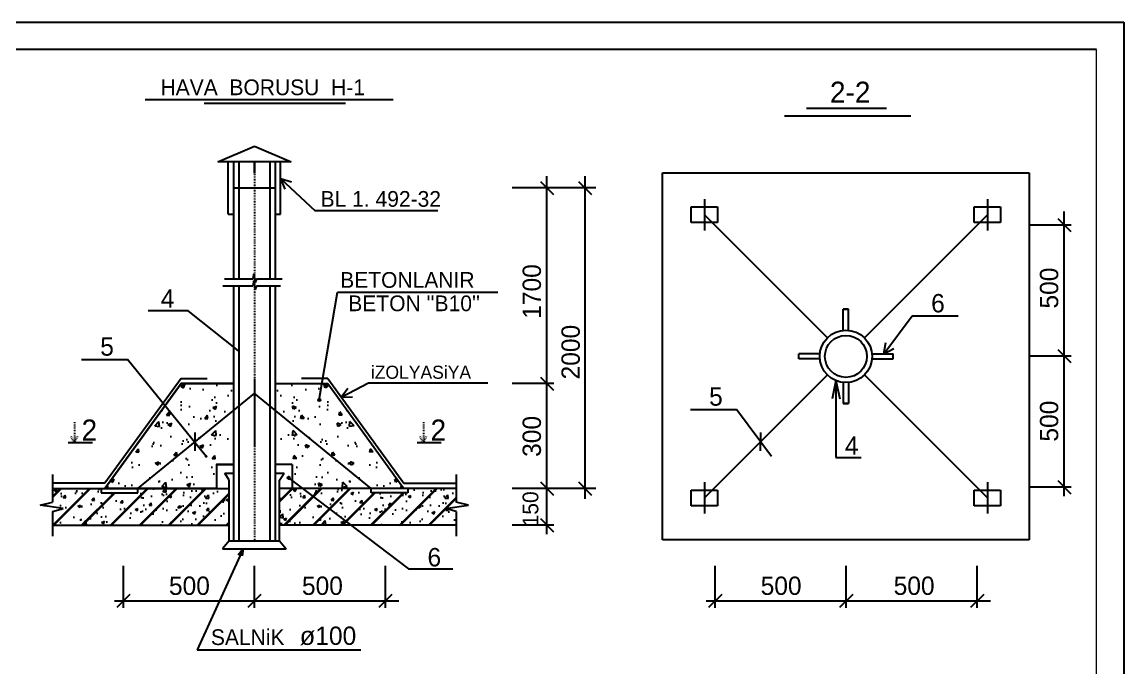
# Model space of a CAD drawing. Header units: millimetres. Extents: x 1067644 to 1117794, y -913136 to -692535.
# Drawn here: x 1096766 to 1117794, y -895634 to -883316 of the extents above; entities that cross this region are included whole.
import ezdxf

# ---------------------------------------------------------------- set-up
doc = ezdxf.new("R2010")
doc.units = ezdxf.units.MM
doc.linetypes.add('ACAD_ISO02W100', pattern=[15, 12, -3])
doc.linetypes.add('ACAD_ISO03W100', pattern=[30, 12, -18])
doc.styles.get("Standard").update_dxf_attribs({"font": 'a3ar(la).ttf'})

# ---------------------------------------------------------------- blocks, each defined once
blk = doc.blocks.new('_Oblique')
at = {"color": 0, "linetype": 'ByBlock', "lineweight": -2}
blk.add_line((-0.5, -0.5), (0.5, 0.5), dxfattribs=at)
blk = doc.blocks.new('ntnntyht')
at = {"lineweight": 25}
for p, q in [((1961564, -20955), (2003567, -20955)), ((2003567, -20955), (2003567, -50629))]:
    blk.add_line(p, q, dxfattribs=at)
at = {"lineweight": 25, "ltscale": 15}
blk.add_line((2003045, -21477), (1963653, -21477), dxfattribs=at)
at = {"lineweight": 5, "ltscale": 15}
blk.add_line((2003045, -50106), (2003045, -21477), dxfattribs=at)

msp = doc.modelspace()

# ---------------------------------------------------------------- hatches: boundary and pattern name
h = msp.add_hatch()
h.set_pattern_fill('AR-CONC', color=0, scale=4, style=0)
h.set_pattern_definition([(50, (1098348.47, -892211.7), (728.74, -63.76), [76.2, -838.2]), (355, (1098348.5, -892211.7), (-140.97, 764.23), [60.96, -670.56]), (100.45, (1098409.2, -892217), (587.77, 700.47), [64.76, -712.36]), (46.184, (1098348.5, -892008.5), (1084.32, -168.17), [114.3, -1257.3]), (96.636, (1098438.8, -892022.5), (949.6, 989.7), [97.14, -1068.54]), (351.184, (1098348.5, -892008.5), (949.6, 989.7), [91.44, -1005.84]), (21, (1098450.07, -892059.3), (606.46, -409.06), [76.2, -838.2]), (326, (1098450.1, -892059.3), (247.2, 736.75), [60.96, -670.56]), (71.451, (1098500.6, -892093.4), (853.67, 327.69), [64.76, -712.36]), (37.5, (1098348.47, -892211.68), (12.354, 338.22), [0, -662.432, 0, -680.72, 0, -673.1]), (7.5, (1098348.47, -892211.68), (267.28, 400.722), [0, -388.112, 0, -647.192, 0, -256.54]), (327.5, (1098121.9, -892211.68), (542.362, -22.915), [0, -254, 0, -792.48, 0, -1051.56]), (317.5, (1098020.3, -892211.7), (592.52, 101.706), [0, -330.2, 0, -526.29, 0, -746.76])])
h.paths.add_polyline_path([(1100800.706, -890724.678), (1100800.706, -890211.68), (1099800.706, -890211.68), (1099494.949, -890632.765), (1100059.878, -891327.831)])
h.paths.add_polyline_path([(1100478.782, -891754.807), (1100800.706, -891754.807), (1100800.706, -890724.678), (1100070.219, -891319.411), (1100069.9, -891340.162), (1100059.878, -891327.831), (1098974.282, -892211.68), (1100478.782, -892211.68)])
h.paths.add_polyline_path([(1100059.878, -891327.831), (1099494.949, -890632.765), (1098348.469, -892211.68), (1098974.282, -892211.68)])
h = msp.add_hatch()
h.set_pattern_fill('AR-CONC', color=0, scale=4, style=0)
h.set_pattern_definition([(130, (1104052.94, -892211.7), (-728.74, -63.76), [76.2, -838.2]), (185, (1104052.94, -892211.7), (140.97, 764.23), [60.96, -670.56]), (79.55, (1103992.2, -892217), (-587.77, 700.47), [64.76, -712.36]), (133.816, (1104052.9, -892008.5), (-1084.32, -168.17), [114.3, -1257.3]), (83.364, (1103962.6, -892022.5), (-949.6, 989.7), [97.14, -1068.54]), (188.816, (1104052.9, -892008.5), (-949.6, 989.7), [91.44, -1005.84]), (159, (1103951.34, -892059.3), (-606.46, -409.06), [76.2, -838.2]), (214, (1103951.34, -892059.3), (-247.2, 736.75), [60.96, -670.56]), (108.549, (1103900.8, -892093.4), (-853.67, 327.69), [64.76, -712.36]), (142.5, (1104052.94, -892211.68), (-12.354, 338.22), [0, -662.432, 0, -680.72, 0, -673.1]), (172.5, (1104052.94, -892211.68), (-267.28, 400.722), [0, -388.112, 0, -647.192, 0, -256.54]), (212.5, (1104279.5, -892211.68), (-542.362, -22.915), [0, -254, 0, -792.48, 0, -1051.56]), (222.5, (1104381.1, -892211.7), (-592.52, 101.706), [0, -330.2, 0, -526.29, 0, -746.76])])
h.paths.add_polyline_path([(1101600.706, -890724.678), (1101600.706, -890211.68), (1102600.706, -890211.68), (1102906.463, -890632.765), (1102341.534, -891327.831)])
h.paths.add_polyline_path([(1101922.63, -891754.807), (1101600.706, -891754.807), (1101600.706, -890724.678), (1102331.192, -891319.411), (1102331.512, -891340.162), (1102341.534, -891327.831), (1103427.13, -892211.68), (1101922.63, -892211.68)])
h.paths.add_polyline_path([(1102341.534, -891327.831), (1102906.463, -890632.765), (1104052.943, -892211.68), (1103427.13, -892211.68)])
for points in [[(1102461.635, -890522.107, 1), (1102417.103, -890522.107, 1)], [(1102429.369, -890522.107, 1), (1102449.369, -890522.107, 1)], [(1100271.278, -891600.233, 1), (1100291.278, -891600.233, 1)], [(1101874.707, -892008.474, 1), (1101830.175, -892008.474, 1)]]:
    msp.add_hatch(color=0).paths.add_polyline_path(points)
h = msp.add_hatch()
h.set_pattern_fill('JIS_LC_8', color=0, scale=50, style=0)
h.set_pattern_definition([(45, (467441.96, -851042.2), (-275.77164, 275.77164), []), (45, (467461.96, -851042.2), (-275.77164, 275.77164), [])])
h.paths.add_polyline_path([(1100720.706, -892211.68), (1098974.282, -892211.68), (1098974.282, -892292.869), (1098274.282, -892292.869), (1098274.282, -892211.68), (1097348.469, -892211.68), (1097348.469, -892472.781), (1097113.028, -892532.401), (1097553.437, -892591.608), (1097348.469, -892648.198), (1097348.469, -892911.68), (1100720.706, -892911.68)])
h.paths.add_polyline_path([(1104847.975, -892591.608), (1105288.384, -892532.401), (1105052.943, -892472.781), (1105052.943, -892211.68), (1104127.13, -892211.68), (1104127.13, -892292.869), (1103427.13, -892292.869), (1103427.13, -892211.68), (1101680.706, -892211.68), (1101680.706, -892911.68), (1105052.943, -892911.68), (1105052.943, -892648.198)])
h = msp.add_hatch()
h.set_pattern_fill('AR-CONC', color=0, scale=3, style=0)
h.set_pattern_definition([(50, (1097113.03, -892911.7), (546.554, -47.82), [57.15, -628.65]), (355, (1097113, -892911.7), (-105.73, 573.17), [45.72, -502.92]), (100.451, (1097158.6, -892915.67), (440.83, 525.35), [48.57, -534.27]), (46.184, (1097113, -892759.3), (813.24, -126.13), [85.72, -942.97]), (96.636, (1097180.8, -892769.8), (712.21, 742.28), [72.85, -801.4]), (351.184, (1097113, -892759.3), (712.21, 742.28), [68.58, -754.38]), (21, (1097189.23, -892797.4), (454.845, -306.797), [57.15, -628.65]), (326, (1097189.2, -892797.4), (185.41, 552.56), [45.72, -502.92]), (71.451, (1097227.13, -892822.95), (640.25, 245.77), [48.57, -534.27]), (37.5, (1097113.03, -892911.68), (9.266, 253.665), [0, -496.824, 0, -510.54, 0, -504.825]), (7.5, (1097113.03, -892911.68), (200.459, 300.542), [0, -291.084, 0, -485.394, 0, -192.405]), (327.5, (1096943.1, -892911.68), (406.772, -17.186), [0, -190.5, 0, -594.36, 0, -788.67]), (317.5, (1096866.9, -892911.68), (444.388, 76.28), [0, -247.65, 0, -394.716, 0, -560.07])])
h.paths.add_polyline_path([(1100720.706, -892211.68), (1098974.282, -892211.68), (1098974.282, -892292.869), (1098274.282, -892292.869), (1098274.282, -892211.68), (1097348.469, -892211.68), (1097348.469, -892472.781), (1097113.028, -892532.401), (1097553.437, -892591.608), (1097348.469, -892648.198), (1097348.469, -892911.68), (1100720.706, -892911.68)])
h = msp.add_hatch()
h.set_pattern_fill('AR-CONC', color=0, scale=3, style=0)
h.set_pattern_definition([(50, (1101680.7, -892911.7), (546.554, -47.82), [57.15, -628.65]), (355, (1101680.7, -892911.7), (-105.73, 573.17), [45.72, -502.92]), (100.451, (1101726.25, -892915.67), (440.83, 525.35), [48.57, -534.27]), (46.184, (1101680.7, -892759.3), (813.24, -126.13), [85.72, -942.97]), (96.636, (1101748.5, -892769.8), (712.21, 742.28), [72.85, -801.4]), (351.184, (1101680.7, -892759.3), (712.21, 742.28), [68.58, -754.38]), (21, (1101756.9, -892797.4), (454.845, -306.797), [57.15, -628.65]), (326, (1101756.9, -892797.4), (185.41, 552.56), [45.72, -502.92]), (71.451, (1101794.8, -892822.95), (640.25, 245.77), [48.57, -534.27]), (37.5, (1101680.7, -892911.68), (9.266, 253.665), [0, -496.824, 0, -510.54, 0, -504.825]), (7.5, (1101680.7, -892911.68), (200.459, 300.542), [0, -291.084, 0, -485.394, 0, -192.405]), (327.5, (1101510.78, -892911.68), (406.772, -17.186), [0, -190.5, 0, -594.36, 0, -788.67]), (317.5, (1101434.58, -892911.68), (444.388, 76.28), [0, -247.65, 0, -394.716, 0, -560.07])])
h.paths.add_polyline_path([(1102120.963, -892211.68), (1101680.706, -892211.68), (1101680.706, -892911.68), (1103045.959, -892911.68)])
h.paths.add_polyline_path([(1105288.384, -892532.401), (1105052.943, -892472.781), (1105052.943, -892211.68), (1104127.13, -892211.68), (1104127.13, -892292.869), (1103427.13, -892292.869), (1103427.13, -892211.68), (1102120.963, -892211.68), (1103045.959, -892911.68), (1105052.943, -892911.68), (1105052.943, -892648.198), (1104847.975, -892591.608)])

# ---------------------------------------------------------------- linework, layer by layer
at = {"color": 0}
for p, q in [((1103847.91, -884799.761), (1099115.318, -884799.761)), ((1102936.748, -884869.297), (1100241.225, -884869.297)), ((1111313.745, -885104.846), (1113726.067, -885104.846)), ((1100500.706, -885979.939), (1101200.706, -885679.939)), ((1101200.706, -885679.939), (1101900.706, -885979.939)), ((1101900.706, -885979.939), (1100500.706, -885979.939)), ((1100700.706, -886979.939), (1100700.706, -885979.939)), ((1100800.706, -885979.939), (1100800.706, -888211.68)), ((1101200.706, -886199.525), (1101200.706, -885979.939)), ((1101200.706, -885979.939), (1101200.706, -886199.525)), ((1101600.706, -888211.68), (1101600.706, -885979.939)), ((1101700.706, -886979.939), (1101700.706, -885979.939)), ((1101700.737, -886300.39), (1102361.433, -886916.608)), ((1101700.737, -886300.39), (1101778.427, -886502.389)), ((1101700.737, -886300.39), (1101907.673, -886363.819)), ((1107510.062, -892406.821), (1107510.062, -886253.443)), ((1108987.429, -886191.781), (1115987.429, -886191.781)), ((1108987.429, -893191.781), (1108987.429, -886191.781)), ((1115987.429, -886191.781), (1115987.429, -893191.781)), ((1100800.706, -886479.939), (1101600.706, -886479.939)), ((1109787.429, -886691.781), (1109787.429, -887291.781)), ((1115187.429, -886691.781), (1115187.429, -887291.781)), ((1104702.905, -886916.608), (1102361.433, -886916.608)), ((1109537.429, -887141.781), (1109537.429, -886841.781)), ((1109537.429, -886841.781), (1109937.429, -886841.781)), ((1109937.429, -886841.781), (1110037.429, -886841.781)), ((1110037.429, -886841.781), (1110037.429, -887141.781)), ((1114937.429, -887141.781), (1114937.429, -886841.781)), ((1114937.429, -886841.781), (1115337.429, -886841.781)), ((1115337.429, -886841.781), (1115437.429, -886841.781)), ((1115437.429, -886841.781), (1115437.429, -887141.781)), ((1100700.706, -886979.939), (1100800.706, -886979.939)), ((1101600.706, -886979.939), (1101700.706, -886979.939)), ((1110037.429, -887141.781), (1109537.429, -887141.781)), ((1109787.429, -886991.781), (1112133.876, -889338.227)), ((1115187.429, -886991.781), (1112840.983, -889338.227)), ((1115437.429, -887141.781), (1114937.429, -887141.781)), ((1101191.793, -888119.513), (1101170.795, -888211.68)), ((1101217.251, -888281.749), (1101191.793, -888119.513)), ((1100598.816, -888345.4), (1101168.28, -888345.4)), ((1100628.62, -888211.68), (1101170.795, -888211.68)), ((1100800.706, -888345.4), (1100800.706, -893211.68)), ((1101189.278, -888253.233), (1101168.28, -888345.4)), ((1101214.737, -888415.469), (1101189.278, -888253.233)), ((1101240.341, -888345.4), (1101214.737, -888415.469)), ((1101242.855, -888211.68), (1101217.251, -888281.749)), ((1101240.341, -888345.4), (1101699.973, -888345.4)), ((1101242.855, -888211.68), (1101729.776, -888211.68)), ((1101600.706, -893211.68), (1101600.706, -888345.4)), ((1102439.369, -890522.107), (1102785.892, -888468.615)), ((1102785.892, -888468.615), (1105848.805, -888468.615)), ((1099934.785, -888824.637), (1099175.418, -888824.637)), ((1100898.625, -889584.686), (1099934.785, -888824.637)), ((1112437.429, -889194.287), (1112437.429, -888791.781)), ((1112537.429, -888791.781), (1112437.429, -888791.781)), ((1112437.429, -889194.287), (1112437.429, -888791.781)), ((1112437.429, -888791.781), (1112537.429, -888791.781)), ((1112537.429, -889194.287), (1112537.429, -888791.781)), ((1112537.429, -889194.287), (1112537.429, -888791.781)), ((1113211.168, -889641.781), (1113751.643, -888919.218)), ((1113751.643, -888919.218), (1114630.545, -888919.218)), ((1113211.168, -889641.781), (1113251.18, -889430.109)), ((1111989.936, -889641.781), (1111587.429, -889641.781)), ((1111587.429, -889741.781), (1111587.429, -889641.781)), ((1112984.923, -889641.781), (1113387.429, -889641.781)), ((1113211.168, -889641.781), (1113402.917, -889543.609)), ((1113387.429, -889741.781), (1113387.429, -889641.781)), ((1097900.652, -889752.571), (1098779.554, -889752.571)), ((1100281.278, -891600.233), (1098779.554, -889752.571)), ((1111989.936, -889741.781), (1111587.429, -889741.781)), ((1112984.923, -889741.781), (1113387.429, -889741.781)), ((1112133.876, -890045.334), (1109787.429, -892391.781)), ((1112840.983, -890045.334), (1115187.429, -892391.781)), ((1099800.706, -890211.68), (1098348.469, -892211.68)), ((1099800.706, -890111.68), (1098349.17, -892111.683)), ((1099800.706, -890111.68), (1100300.706, -890111.68)), ((1100800.706, -890211.68), (1099800.706, -890211.68)), ((1101200.706, -890111.68), (1101200.706, -891426.536)), ((1101600.706, -890211.68), (1102600.706, -890211.68)), ((1102600.706, -890111.68), (1102100.706, -890111.68)), ((1102600.706, -890111.68), (1104052.241, -892111.683)), ((1102600.706, -890211.68), (1104052.943, -892211.68)), ((1102858.913, -890467.411), (1103379.364, -890198.084)), ((1102858.913, -890467.411), (1102985.254, -890295.341)), ((1112296.988, -890154.092), (1112223.003, -890500.109)), ((1112296.988, -890154.092), (1112296.988, -891623.689)), ((1112296.988, -890154.092), (1112370.974, -890500.109)), ((1112437.429, -890189.274), (1112437.429, -890591.781)), ((1112437.429, -890189.274), (1112437.429, -890591.781)), ((1112537.429, -890189.274), (1112537.429, -890591.781)), ((1112537.429, -890189.274), (1112537.429, -890591.781)), ((1098974.282, -892211.68), (1101205.758, -890394.901)), ((1103427.13, -892211.68), (1101195.654, -890394.901)), ((1102858.913, -890467.411), (1103072.339, -890463.635)), ((1109520.232, -890706.374), (1110399.134, -890706.374)), ((1111070.88, -891600.233), (1110399.134, -890706.374)), ((1112537.429, -890591.781), (1112437.429, -890591.781)), ((1112437.429, -890591.781), (1112537.429, -890591.781)), ((1097644.307, -891336.089), (1098108.246, -891336.089)), ((1104303.361, -891336.089), (1104767.3, -891336.089)), ((1100478.782, -891754.807), (1100800.706, -891754.807)), ((1100478.782, -891754.807), (1100478.782, -892211.68)), ((1101922.63, -891754.807), (1101600.706, -891754.807)), ((1101922.63, -891754.807), (1101922.63, -892211.68)), ((1112296.988, -891623.689), (1112782.109, -891623.689)), ((1100720.706, -892053.421), (1100634.037, -891920.638)), ((1100634.037, -891920.638), (1100800.706, -891920.638)), ((1101600.706, -891920.638), (1101767.374, -891920.638)), ((1101680.706, -892053.421), (1101767.374, -891920.638)), ((1098349.17, -892111.683), (1097348.469, -892111.683)), ((1100720.706, -893211.68), (1100720.706, -892053.421)), ((1101680.706, -893211.68), (1101680.706, -892053.421)), ((1101852.441, -892008.474), (1104144.148, -893742.746)), ((1104052.241, -892111.683), (1105052.943, -892111.683)), ((1109787.429, -892091.781), (1109787.429, -892691.781)), ((1115187.429, -892091.781), (1115187.429, -892691.781)), ((1097348.469, -892211.68), (1100720.706, -892211.68)), ((1098274.282, -892211.68), (1098274.282, -892212.869)), ((1098274.282, -892212.869), (1098274.282, -892292.869)), ((1098274.282, -892292.869), (1098974.282, -892292.869)), ((1098974.282, -892292.869), (1098974.282, -892211.68)), ((1105052.943, -892211.68), (1101680.706, -892211.68)), ((1103427.13, -892292.869), (1103427.13, -892211.68)), ((1104127.13, -892292.869), (1103427.13, -892292.869)), ((1104127.13, -892211.68), (1104127.13, -892212.869)), ((1104127.13, -892212.869), (1104127.13, -892292.869)), ((1109537.429, -892541.781), (1109537.429, -892241.781)), ((1109537.429, -892241.781), (1109937.429, -892241.781)), ((1109937.429, -892241.781), (1110037.429, -892241.781)), ((1110037.429, -892241.781), (1110037.429, -892541.781)), ((1114937.429, -892541.781), (1114937.429, -892241.781)), ((1114937.429, -892241.781), (1115337.429, -892241.781)), ((1115337.429, -892241.781), (1115437.429, -892241.781)), ((1115437.429, -892241.781), (1115437.429, -892541.781)), ((1110037.429, -892541.781), (1109537.429, -892541.781)), ((1115437.429, -892541.781), (1114937.429, -892541.781)), ((1097348.469, -892911.68), (1100720.706, -892911.68)), ((1105052.943, -892911.68), (1101680.706, -892911.68)), ((1100720.706, -893211.68), (1100592.402, -893365.102)), ((1100720.706, -893211.68), (1101680.706, -893211.68)), ((1101680.706, -893211.68), (1101809.01, -893365.102)), ((1115987.429, -893191.781), (1108987.429, -893191.781)), ((1100987.284, -893365.075), (1100107.493, -895286.432)), ((1100592.402, -893365.102), (1101809.01, -893365.102)), ((1100987.284, -893365.075), (1100892.563, -893481.949)), ((1100987.284, -893365.075), (1100966.224, -893499.051)), ((1104144.148, -893742.746), (1104984.524, -893742.746)), ((1100107.493, -895286.432), (1103229.358, -895286.432))]:
    msp.add_line(p, q, dxfattribs=at)
at = {"color": 0, "lineweight": 25}
for p, q in [((1111735.07, -884960.05), (1113265.222, -884960.05)), ((1106783.187, -893084.212), (1106783.187, -886253.443)), ((1107716.721, -886479.939), (1106116.367, -886479.939)), ((1116654.25, -892359.449), (1116654.25, -886929.879)), ((1116786.825, -887186.652), (1115987.429, -887186.652)), ((1116786.825, -889686.917), (1115987.429, -889686.917)), ((1103379.364, -890198.084), (1105657.508, -890198.084)), ((1106915.762, -890211.68), (1106116.367, -890211.68)), ((1097348.469, -891946.061), (1097348.469, -892472.781)), ((1105052.943, -891946.061), (1105052.943, -892472.781)), ((1116786.825, -892186.917), (1115987.429, -892186.917)), ((1107716.721, -892211.68), (1106116.367, -892211.68)), ((1097113.028, -892532.401), (1097348.469, -892472.781)), ((1097553.437, -892591.608), (1097113.028, -892532.401)), ((1097348.469, -892648.198), (1097553.437, -892591.608)), ((1104847.975, -892591.608), (1105288.384, -892532.401)), ((1105052.943, -892648.198), (1104847.975, -892591.608)), ((1105288.384, -892532.401), (1105052.943, -892472.781)), ((1097348.469, -892648.198), (1097348.469, -893118.503)), ((1105052.943, -892648.198), (1105052.943, -893118.503)), ((1106915.762, -892911.68), (1106116.367, -892911.68)), ((1098700.706, -894488.461), (1098700.706, -893689.065)), ((1101200.706, -894488.461), (1101200.706, -893689.065)), ((1103700.971, -894488.461), (1103700.971, -893689.065)), ((1109992.293, -894488.461), (1109992.293, -893689.065)), ((1112492.293, -894488.461), (1112492.293, -893689.065)), ((1114992.558, -894488.461), (1114992.558, -893689.065)), ((1098528.174, -894355.886), (1103957.743, -894355.886)), ((1109819.761, -894355.886), (1115249.331, -894355.886))]:
    msp.add_line(p, q, dxfattribs=at)
at = {"color": 0, "linetype": 'ACAD_ISO02W100'}
for p, q in [((1100900.706, -885979.939), (1100900.706, -888211.68)), ((1101500.706, -888211.68), (1101500.706, -885979.939)), ((1100900.706, -888345.4), (1100900.706, -893211.68)), ((1101500.706, -893211.68), (1101500.706, -888345.4))]:
    msp.add_line(p, q, dxfattribs=at)
at = {"color": 0, "linetype": 'ACAD_ISO03W100'}
msp.add_line((1101200.706, -885979.939), (1101200.706, -893211.68), dxfattribs=at)
at = {"color": 0, "linetype": 'ACAD_ISO03W100', "lineweight": 25}
for p, q in [((1097765.31, -890948.403), (1097765.31, -891336.089)), ((1104424.365, -890948.403), (1104424.365, -891336.089)), ((1097765.31, -891336.089), (1097704.04, -891221.116)), ((1097765.31, -891336.089), (1097826.58, -891221.116)), ((1104424.365, -891336.089), (1104363.095, -891221.116)), ((1104424.365, -891336.089), (1104485.635, -891221.116))]:
    msp.add_line(p, q, dxfattribs=at)
at = {"color": 0}
msp.add_lwpolyline([(1098348.469, -892211.68), (1099800.706, -890211.68), (1100800.706, -890211.68), (1100800.706, -891754.807), (1100478.782, -891754.807), (1100478.782, -892211.68), (1098348.469, -892211.68)], dxfattribs=at)
for centre, radius in [((1112487.429, -889691.781), 500), ((1112487.429, -889691.781), 400), ((1102439.369, -890522.107), 22.266), ((1102439.369, -890522.107), 10), ((1100281.278, -891600.233), 10), ((1101852.441, -892008.474), 22.266)]:
    msp.add_circle(centre, radius, dxfattribs=at)

# ---------------------------------------------------------------- block references
at = {"color": 3, "xscale": 1.004925508461463, "yscale": 1.004925508461463, "zscale": 1.004925508461463}
msp.add_blockref('ntnntyht', (-895641.897, -862258.006), dxfattribs=at)
at = {"color": 0, "lineweight": 25, "ltscale": 0.5}
for p, xscale, yscale, zscale, rotation in [((1106783.187, -886479.939), 250, 250, 250, 270), ((1107510.062, -886479.939), 250, 250, 250, 270), ((1116654.25, -887186.652), 250, 250, 250, 270), ((1116654.25, -889686.917), 250, 250, 250, 270), ((1106783.187, -890211.68), 250, 250, 250, 270), ((1100070.22, -891319.388), 250.000000000245, 250.000000000245, 250.000000000245, 44.11859600335721), ((1110859.822, -891319.388), 250.000000000245, 250.000000000245, 250.000000000245, 44.11859600335721), ((1106783.187, -892211.68), 250, 250, 250, 270), ((1107510.062, -892211.68), 250, 250, 250, 270), ((1116654.25, -892186.917), 250, 250, 250, 270), ((1106783.187, -892911.68), 250, 250, 250, 270), ((1098700.706, -894355.886), 250, 250, 250, 180), ((1101200.706, -894355.886), 250, 250, 250, 180), ((1103700.971, -894355.886), 250, 250, 250, 180), ((1109992.293, -894355.886), 250, 250, 250, 180), ((1112492.293, -894355.886), 250, 250, 250, 180), ((1114992.558, -894355.886), 250, 250, 250, 180)]:
    msp.add_blockref('_Oblique', p, dxfattribs=dict(at, xscale=xscale, yscale=yscale, zscale=zscale, rotation=rotation))

# ---------------------------------------------------------------- texts
at = {"color": 0, "lineweight": 25, "ltscale": 0.5, "attachment_point": 1}
for s, insert, char_height, width in [('HAVA  BORUSU  H-1', (1099408.686, -884410.578), 300, 5809.58349), ('BL 1. 492-32', (1102463.644, -886538.989), 300, 2911.89941), ('SALNiK', (1100370.486, -894897.556), 300, 2911.89941), ('{\\fArial|b0|i0|c204|p0;ø}100', (1102063.991, -894845.039), 350, 4843.73777)]:
    msp.add_mtext(s, dxfattribs=dict(at, insert=insert, char_height=char_height, width=width))
at = {"color": 0, "lineweight": 25, "width": 3304.78713}
for s, insert, char_height, attachment_point in [('2-2', (1112183.712, -884452.832), 400, 1), ('2', (1097902.581, -890896.63), 400, 1), ('2', (1104561.635, -890896.63), 400, 1), ('\\pt14;500', (1100350.671, -893891.299), 350, 3), ('\\pt14;500', (1102888.562, -893891.299), 350, 3), ('\\pt14;500', (1111642.258, -893891.299), 350, 3), ('\\pt14;500', (1114180.15, -893891.299), 350, 3)]:
    msp.add_mtext(s, dxfattribs=dict(at, insert=insert, char_height=char_height, attachment_point=attachment_point))
at = {"color": 0, "lineweight": 25, "width": 3304.78713, "attachment_point": 3, "rotation": 90}
for s, insert, char_height in [('\\pt14;1700', (1106318.6, -887934.174), 350), ('\\pt14;500', (1116189.663, -887999.06), 350), ('\\pt14;2000', (1107059.609, -889090.599), 350), ('\\pt14;500', (1116189.663, -890536.952), 350), ('\\pt14;300', (1106318.6, -890827.843), 350), ('\\pxt0.04;150', (1106318.6, -892265.801), 300)]:
    msp.add_mtext(s, dxfattribs=dict(at, insert=insert, char_height=char_height))
at = {"color": 0, "ltscale": 0.5, "attachment_point": 1}
for s, insert, char_height in [('BETONLANIR', (1102838.252, -888084.416), 300), ("BETON ''B10''", (1102992.081, -888530.117), 300), ('iZOLYASiYA', (1103422.264, -889869.649), 250)]:
    msp.add_mtext(s, dxfattribs=dict(at, insert=insert, char_height=char_height))
at = {"color": 0, "linetype": 'ACAD_ISO03W100', "lineweight": 25, "ltscale": 0.5, "char_height": 300, "width": 5218.04363, "attachment_point": 1}
for s, insert in [('{\\H1.167x;4} ', (1099413.176, -888415.533)), ('{\\H1.167x;6} ', (1114114.347, -888502.456)), ('{\\H1.167x;5} ', (1098258.365, -889328.785)), ('{\\H1.167x;5} ', (1109877.945, -890282.588)), ('{\\H1.167x;4} ', (1112469.333, -891217.387)), ('{\\H1.167x;6} ', (1104503.741, -893346.827))]:
    msp.add_mtext(s, dxfattribs=dict(at, insert=insert))

doc.saveas('drawing.dxf')
